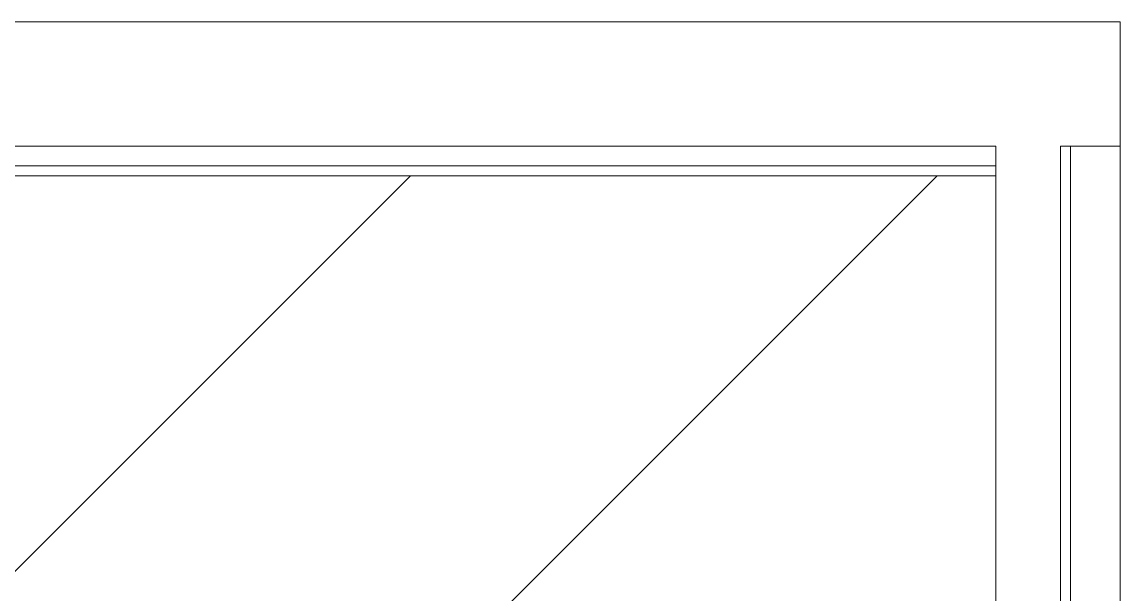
# Model space of a CAD drawing. Header units: millimetres. Extents: x -10474 to 67905, y -3824 to 44223.
# Drawn here: x 43818.8 to 44040, y 8386.8 to 8502.1 of the extents above; entities that cross this region are included whole.
import ezdxf

# ---------------------------------------------------------------- set-up
doc = ezdxf.new("R2010")
doc.units = ezdxf.units.MM
for name, color, linetype, lineweight in [('Потолки штриховка', 7, 'Continuous', 9), ('Стены отделка', 7, 'Continuous', 30), ('Стены штриховка', 7, 'Continuous', 9)]:
    doc.layers.add(name, color=color, linetype=linetype, lineweight=lineweight)

msp = doc.modelspace()

# ---------------------------------------------------------------- hatches: boundary and pattern name
at = {"layer": 'Потолки штриховка', "lineweight": 18, "true_color": 0x787878}
h = msp.add_hatch(dxfattribs=at)
h.set_pattern_fill('FP_49', color=8, style=0, pattern_type=2)
h.set_pattern_definition([(45, (0, 0), (-53.03301, 53.03301), [])])
h.paths.add_polyline_path([(42034.606, 3707.057), (44003, 3707.057), (44003, 4007.057), (42019.431, 4007.057), (42021.7, 3707.057), (42032.894, 3707.057)])
h.paths.add_polyline_path([(42010.667, 5747.057), (44015, 5747.057), (44015, 6047.057), (42008.398, 6047.057), (42010.649, 5749.489)])
h.paths.add_polyline_path([(41998.667, 5747.057), (41996.398, 6047.057), (41992.001, 6047.057), (41994.27, 5747.057)])
h.paths.add_polyline_path([(41975.134, 8277.057), (41979.528, 8277.488), (41978.019, 8477.057), (41973.622, 8477.057), (41974.999, 8295)])
h.paths.add_polyline_path([(44015, 8277.057), (44015, 8471.057), (41990.065, 8471.057), (41992.001, 8277.057), (43966.957, 8277.057)])
h.paths.add_polyline_path([(41988.065, 8471.057), (41990.065, 8471.057), (41988.049, 8473.057)])

# ---------------------------------------------------------------- linework, layer by layer
at = {"layer": 'Стены отделка', "lineweight": 9}
for p, q in [((44028, 5439.057), (44028, 8477.057)), ((44028, 8477.057), (44040, 8477.057)), ((44040, 8477.057), (44040, 5427.057)), ((44015, 8471.057), (43455, 8471.057)), ((44015, 5427.057), (44015, 8471.057))]:
    msp.add_line(p, q, dxfattribs=at)
at = {"layer": 'Стены штриховка'}
for p, q in [((43455, 8502.057), (44040, 8502.057)), ((44040, 8502.057), (44040, 8477.057)), ((44015, 8477.057), (43455, 8477.057)), ((44015, 8471.057), (44015, 8477.057)), ((44030, 5437.057), (44030, 8477.057)), ((44015, 8473.057), (43455, 8473.057))]:
    msp.add_line(p, q, dxfattribs=at)

doc.saveas('drawing.dxf')
